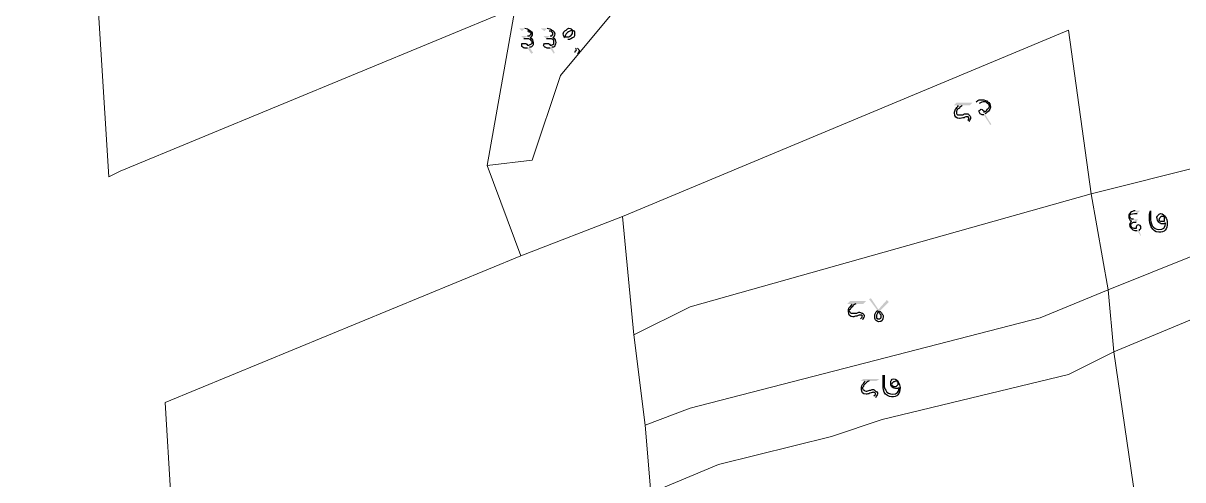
# Model space of a CAD drawing. Header units: inches. Extents: x -9985691 to 3643, y -3269800 to 4788.
# Drawn here: x -4982210 to -4981183, y -3259019 to -3258614 of the extents above; entities that cross this region are included whole.
import ezdxf

# ---------------------------------------------------------------- set-up
doc = ezdxf.new("R2010")
doc.units = ezdxf.units.IN
doc.header["$LTSCALE"] = 2
doc.header["$MEASUREMENT"] = 0
doc.layers.add('PDF_Geometry', color=7, linetype='CONTINUOUS')
doc.layers.add('PDF_Solid Fills', color=7, linetype='CONTINUOUS')

msp = doc.modelspace()

# ---------------------------------------------------------------- hatches: boundary and pattern name
at = {"layer": 'PDF_Solid Fills', "transparency": 33554559}
h = msp.add_hatch(color=256, dxfattribs=at)
h.paths.add_polyline_path([(-4981768.6, -3258621.3), (-4981771.1, -3258618.8), (-4981766.1, -3258618.8)], flags=0)
h.paths.add_polyline_path([(-4981761.9, -3258635.5), (-4981758.6, -3258640.5), (-4981760.3, -3258641.3), (-4981763.6, -3258636.3)], flags=0)
h.paths.add_polyline_path([(-4981766.9, -3258628), (-4981769.4, -3258625.5), (-4981763.6, -3258625.5)], flags=0)
h.paths.add_polyline_path([(-4981748.6, -3258621.3), (-4981751.9, -3258618.8), (-4981746.1, -3258618.8)], flags=0)
h.paths.add_polyline_path([(-4981741.9, -3258635.5), (-4981739.4, -3258640.5), (-4981740.3, -3258641.3), (-4981743.6, -3258636.3)], flags=0)
h.paths.add_polyline_path([(-4981746.9, -3258628), (-4981749.4, -3258625.5), (-4981743.6, -3258625.5)], flags=0)
h.paths.add_polyline_path([(-4981727.8, -3258628.8), (-4981719.4, -3258636.3)], flags=0)
h.paths.add_polyline_path([(-4981719.4, -3258641.3), (-4981721.9, -3258639.6)], flags=0)
h.paths.add_polyline_path([(-4981721.1, -3258636.3), (-4981730.3, -3258627.1)], flags=0)
h = msp.add_hatch(color=256, dxfattribs=at)
h.paths.add_polyline_path([(-4981381.9, -3258687.1), (-4981386.1, -3258687.1), (-4981383.6, -3258684.6), (-4981369.4, -3258684.6), (-4981371.9, -3258687.1), (-4981378.6, -3258687.1)], flags=0)
h.paths.add_polyline_path([(-4981372.8, -3258701.3), (-4981373.6, -3258700.5)], flags=0)
h.paths.add_polyline_path([(-4981363.6, -3258685.5), (-4981366.1, -3258683.8)], flags=0)
h.paths.add_polyline_path([(-4981358.6, -3258694.6), (-4981352.8, -3258703.8), (-4981353.6, -3258704.6), (-4981359.4, -3258695.5)], flags=0)
h = msp.add_hatch(color=256, dxfattribs=at)
h.paths.add_polyline_path([(-4981223.6, -3258783), (-4981221.1, -3258780.5), (-4981225.3, -3258780.5)], flags=0)
h.paths.add_polyline_path([(-4981223.6, -3258798), (-4981220.3, -3258803), (-4981220.3, -3258802.1), (-4981221.9, -3258798)], flags=0)
h.paths.add_polyline_path([(-4981224.4, -3258790.5), (-4981222.8, -3258788), (-4981226.9, -3258788)], flags=0)
h.paths.add_polyline_path([(-4981211.9, -3258780.5), (-4981211.9, -3258780.5)], flags=0)
h.paths.add_polyline_path([(-4981198.6, -3258791.3), (-4981198.6, -3258791.3)], flags=0)
h = msp.add_hatch(color=256, dxfattribs=at)
h.paths.add_polyline_path([(-4981476.1, -3258863), (-4981480.3, -3258863), (-4981477.8, -3258860.5), (-4981463.6, -3258860.5), (-4981466.1, -3258863), (-4981472.8, -3258863)], flags=0)
h.paths.add_polyline_path([(-4981466.9, -3258877.1), (-4981468.6, -3258876.3)], flags=0)
h.paths.add_polyline_path([(-4981453.6, -3258868.8), (-4981461.1, -3258858.8), (-4981459.4, -3258858), (-4981452.8, -3258868), (-4981445.3, -3258859.6), (-4981443.6, -3258861.3), (-4981451.9, -3258869.6)], flags=0)
h = msp.add_hatch(color=256, dxfattribs=at)
h.paths.add_polyline_path([(-4981464.4, -3258931.3), (-4981468.6, -3258931.3), (-4981466.1, -3258929.6), (-4981451.9, -3258929.6), (-4981454.4, -3258931.3), (-4981461.1, -3258931.3)], flags=0)
h.paths.add_polyline_path([(-4981455.3, -3258946.3), (-4981456.9, -3258944.6)], flags=0)
h.paths.add_polyline_path([(-4981448.6, -3258926.3), (-4981447.8, -3258926.3)], flags=0)
h.paths.add_polyline_path([(-4981434.4, -3258937.1), (-4981434.4, -3258937.1)], flags=0)

# ---------------------------------------------------------------- linework, layer by layer
at = {"layer": 'PDF_Geometry', "lineweight": 9}
for points in [[(-4982184.4, -3258020.5), (-4982159.4, -3258350.5), (-4982134.4, -3258750.5), (-4982124.4, -3258745.5), (-4981774.4, -3258600.5), (-4981799.4, -3258740.5), (-4981769.4, -3258820.5), (-4982084.4, -3258950.5), (-4982069.4, -3259200.5), (-4982084.4, -3259210.5), (-4982229.4, -3259310.5), (-4982304.4, -3259440.5), (-4982309.4, -3259345.5), (-4982309.4, -3259180.5), (-4982339.4, -3258755.5), (-4982359.4, -3258380.5), (-4982379.4, -3258030.5), (-4982464.4, -3257705.5), (-4982254.4, -3257625.5)], [(-4982184.4, -3258020.5), (-4982159.4, -3258350.5), (-4982134.4, -3258750.5), (-4982124.4, -3258745.5), (-4981774.4, -3258600.5), (-4981799.4, -3258740.5), (-4981769.4, -3258820.5), (-4982084.4, -3258950.5), (-4982069.4, -3259200.5), (-4982084.4, -3259210.5), (-4982229.4, -3259310.5), (-4982304.4, -3259440.5), (-4982309.4, -3259345.5), (-4982309.4, -3259180.5), (-4982339.4, -3258755.5), (-4982359.4, -3258380.5), (-4982379.4, -3258030.5), (-4982464.4, -3257705.5), (-4982254.4, -3257625.5)], [(-4981724.4, -3258335.5), (-4981774.4, -3258600.5), (-4982124.4, -3258745.5), (-4982134.4, -3258750.5), (-4982159.4, -3258350.5), (-4981739.4, -3258225.5)], [(-4981724.4, -3258335.5), (-4981774.4, -3258600.5), (-4982124.4, -3258745.5), (-4982134.4, -3258750.5), (-4982159.4, -3258350.5), (-4981739.4, -3258225.5)], [(-4981799.4, -3258740.5), (-4981774.4, -3258600.5), (-4981699.4, -3258570.5), (-4981584.4, -3258525.5), (-4981684.4, -3258600.5), (-4981734.4, -3258660.5), (-4981759.4, -3258735.5)], [(-4981799.4, -3258740.5), (-4981774.4, -3258600.5), (-4981699.4, -3258570.5), (-4981584.4, -3258525.5), (-4981684.4, -3258600.5), (-4981734.4, -3258660.5), (-4981759.4, -3258735.5)], [(-4980744.4, -3258670.5), (-4980809.4, -3258690.5), (-4981014.4, -3258775.5), (-4981034.4, -3258780.5), (-4981099.4, -3258790.5), (-4981124.4, -3258855.5), (-4981244.4, -3258905.5), (-4981249.4, -3258850.5), (-4981174.4, -3258820.5), (-4981164.4, -3258740.5), (-4981064.4, -3258730.5), (-4980889.4, -3258640.5), (-4980794.4, -3258610.5), (-4980754.4, -3258595.5)], [(-4980744.4, -3258670.5), (-4980809.4, -3258690.5), (-4981014.4, -3258775.5), (-4981034.4, -3258780.5), (-4981099.4, -3258790.5), (-4981124.4, -3258855.5), (-4981244.4, -3258905.5), (-4981249.4, -3258850.5), (-4981174.4, -3258820.5), (-4981164.4, -3258740.5), (-4981064.4, -3258730.5), (-4980889.4, -3258640.5), (-4980794.4, -3258610.5), (-4980754.4, -3258595.5)], [(-4981264.4, -3258765.5), (-4981619.4, -3258865.5), (-4981669.4, -3258890.5), (-4981679.4, -3258785.5), (-4981284.4, -3258620.5)], [(-4981264.4, -3258765.5), (-4981619.4, -3258865.5), (-4981669.4, -3258890.5), (-4981679.4, -3258785.5), (-4981284.4, -3258620.5)], [(-4981249.4, -3258850.5), (-4981264.4, -3258765.5), (-4981164.4, -3258740.5), (-4981174.4, -3258820.5)], [(-4981249.4, -3258850.5), (-4981264.4, -3258765.5), (-4981164.4, -3258740.5), (-4981174.4, -3258820.5)], [(-4981249.4, -3258850.5), (-4981309.4, -3258875.5), (-4981619.4, -3258955.5), (-4981659.4, -3258970.5), (-4981669.4, -3258890.5), (-4981619.4, -3258865.5), (-4981264.4, -3258765.5)], [(-4981249.4, -3258850.5), (-4981309.4, -3258875.5), (-4981619.4, -3258955.5), (-4981659.4, -3258970.5), (-4981669.4, -3258890.5), (-4981619.4, -3258865.5), (-4981264.4, -3258765.5)], [(-4981669.4, -3258890.5), (-4981659.4, -3258970.5), (-4981654.4, -3259030.5), (-4981769.4, -3259075.5), (-4982064.4, -3259275.5), (-4982069.4, -3259200.5), (-4982084.4, -3258950.5), (-4981769.4, -3258820.5), (-4981679.4, -3258785.5)], [(-4981669.4, -3258890.5), (-4981659.4, -3258970.5), (-4981654.4, -3259030.5), (-4981769.4, -3259075.5), (-4982064.4, -3259275.5), (-4982069.4, -3259200.5), (-4982084.4, -3258950.5), (-4981769.4, -3258820.5), (-4981679.4, -3258785.5)], [(-4981244.4, -3258905.5), (-4981284.4, -3258925.5), (-4981449.4, -3258965.5), (-4981494.4, -3258980.5), (-4981594.4, -3259005.5), (-4981654.4, -3259030.5), (-4981659.4, -3258970.5), (-4981619.4, -3258955.5), (-4981309.4, -3258875.5), (-4981249.4, -3258850.5)], [(-4981244.4, -3258905.5), (-4981284.4, -3258925.5), (-4981449.4, -3258965.5), (-4981494.4, -3258980.5), (-4981594.4, -3259005.5), (-4981654.4, -3259030.5), (-4981659.4, -3258970.5), (-4981619.4, -3258955.5), (-4981309.4, -3258875.5), (-4981249.4, -3258850.5)], [(-4981219.4, -3259075.5), (-4981454.4, -3259180.5), (-4981629.4, -3259260.5), (-4981639.4, -3259165.5), (-4981654.4, -3259030.5), (-4981594.4, -3259005.5), (-4981494.4, -3258980.5), (-4981449.4, -3258965.5), (-4981284.4, -3258925.5), (-4981244.4, -3258905.5)], [(-4981219.4, -3259075.5), (-4981454.4, -3259180.5), (-4981629.4, -3259260.5), (-4981639.4, -3259165.5), (-4981654.4, -3259030.5), (-4981594.4, -3259005.5), (-4981494.4, -3258980.5), (-4981449.4, -3258965.5), (-4981284.4, -3258925.5), (-4981244.4, -3258905.5)], [(-4981219.4, -3259075.5), (-4981454.4, -3259180.5), (-4981629.4, -3259260.5), (-4981639.4, -3259165.5), (-4981654.4, -3259030.5), (-4981594.4, -3259005.5), (-4981494.4, -3258980.5), (-4981449.4, -3258965.5), (-4981284.4, -3258925.5), (-4981244.4, -3258905.5)], [(-4981219.4, -3259075.5), (-4981454.4, -3259180.5), (-4981629.4, -3259260.5), (-4981639.4, -3259165.5), (-4981654.4, -3259030.5), (-4981594.4, -3259005.5), (-4981494.4, -3258980.5), (-4981449.4, -3258965.5), (-4981284.4, -3258925.5), (-4981244.4, -3258905.5)]]:
    msp.add_lwpolyline(points, close=True, dxfattribs=at)
for points in [[(-4980794.4, -3258610.5), (-4980889.4, -3258640.5), (-4981064.4, -3258730.5), (-4981164.4, -3258740.5), (-4981264.4, -3258765.5), (-4981284.4, -3258620.5), (-4981679.4, -3258785.5), (-4981769.4, -3258820.5), (-4981799.4, -3258740.5), (-4981759.4, -3258735.5), (-4981734.4, -3258660.5), (-4981684.4, -3258600.5)], [(-4980794.4, -3258610.5), (-4980889.4, -3258640.5), (-4981064.4, -3258730.5), (-4981164.4, -3258740.5), (-4981264.4, -3258765.5), (-4981284.4, -3258620.5), (-4981679.4, -3258785.5), (-4981769.4, -3258820.5), (-4981799.4, -3258740.5), (-4981759.4, -3258735.5), (-4981734.4, -3258660.5), (-4981684.4, -3258600.5)], [(-4981154.4, -3259480.5), (-4981219.4, -3259075.5), (-4981244.4, -3258905.5), (-4981124.4, -3258855.5)], [(-4981154.4, -3259480.5), (-4981219.4, -3259075.5), (-4981244.4, -3258905.5), (-4981124.4, -3258855.5)], [(-4981154.4, -3259480.5), (-4981219.4, -3259075.5), (-4981244.4, -3258905.5), (-4981124.4, -3258855.5)], [(-4981154.4, -3259480.5), (-4981219.4, -3259075.5), (-4981244.4, -3258905.5), (-4981124.4, -3258855.5)]]:
    msp.add_lwpolyline(points, dxfattribs=at)
at = {"layer": 'PDF_Geometry', "lineweight": 25}
for points in [[(-4981766.1, -3258618.8), (-4981764.4, -3258618.8), (-4981762.8, -3258619.6), (-4981761.9, -3258620.5)], [(-4981761.9, -3258622.1), (-4981761.9, -3258621.3), (-4981762.8, -3258621.3), (-4981763.6, -3258621.3)], [(-4981763.6, -3258625.5), (-4981762.8, -3258625.5), (-4981762.8, -3258625.5), (-4981761.9, -3258625.5)], [(-4981761.9, -3258620.5), (-4981760.3, -3258621.3), (-4981759.4, -3258622.1), (-4981759.4, -3258623.8)], [(-4981760.3, -3258623.8), (-4981760.3, -3258623), (-4981761.1, -3258622.1), (-4981761.9, -3258622.1)], [(-4981761.9, -3258625.5), (-4981761.1, -3258624.6), (-4981760.3, -3258623.8), (-4981760.3, -3258623.8)], [(-4981759.4, -3258623.8), (-4981759.4, -3258625.5), (-4981760.3, -3258626.3), (-4981761.1, -3258627.1)], [(-4981761.1, -3258627.1), (-4981759.4, -3258628), (-4981758.6, -3258629.6), (-4981758.6, -3258631.3)], [(-4981746.1, -3258618.8), (-4981744.4, -3258618.8), (-4981742.8, -3258619.6), (-4981741.9, -3258620.5)], [(-4981741.9, -3258622.1), (-4981741.9, -3258621.3), (-4981742.8, -3258621.3), (-4981744.4, -3258621.3)], [(-4981743.6, -3258625.5), (-4981743.6, -3258625.5), (-4981742.8, -3258625.5), (-4981741.9, -3258625.5)], [(-4981741.9, -3258620.5), (-4981740.3, -3258621.3), (-4981739.4, -3258622.1), (-4981739.4, -3258623.8)], [(-4981741.1, -3258623.8), (-4981741.1, -3258623), (-4981741.1, -3258622.1), (-4981741.9, -3258622.1)], [(-4981741.9, -3258625.5), (-4981741.1, -3258624.6), (-4981741.1, -3258623.8), (-4981741.1, -3258623.8)], [(-4981739.4, -3258623.8), (-4981739.4, -3258625.5), (-4981740.3, -3258626.3), (-4981741.1, -3258627.1)], [(-4981741.1, -3258627.1), (-4981739.4, -3258628), (-4981738.6, -3258629.6), (-4981738.6, -3258631.3)], [(-4981731.9, -3258623.8), (-4981731.9, -3258622.1), (-4981731.1, -3258621.3), (-4981729.4, -3258620.5)], [(-4981730.3, -3258627.1), (-4981731.1, -3258626.3), (-4981731.9, -3258625.5), (-4981731.9, -3258623.8)], [(-4981729.4, -3258623.8), (-4981729.4, -3258624.6), (-4981730.3, -3258625.5), (-4981730.3, -3258625.5)], [(-4981730.3, -3258625.5), (-4981730.3, -3258625.5), (-4981730.3, -3258626.3), (-4981729.4, -3258626.3)], [(-4981729.4, -3258620.5), (-4981728.6, -3258619.6), (-4981727.8, -3258618.8), (-4981726.9, -3258618.8)], [(-4981726.1, -3258621.3), (-4981727.8, -3258622.1), (-4981728.6, -3258623), (-4981729.4, -3258623.8)], [(-4981729.4, -3258626.3), (-4981729.4, -3258626.3), (-4981729.4, -3258626.3), (-4981728.6, -3258626.3)], [(-4981728.6, -3258626.3), (-4981727.8, -3258626.3), (-4981727.8, -3258626.3), (-4981726.9, -3258626.3)], [(-4981726.9, -3258618.8), (-4981725.3, -3258618.8), (-4981724.4, -3258619.6), (-4981723.6, -3258620.5)], [(-4981726.9, -3258626.3), (-4981726.1, -3258625.5), (-4981726.1, -3258625.5), (-4981725.3, -3258625.5)], [(-4981724.4, -3258620.5), (-4981725.3, -3258620.5), (-4981726.1, -3258621.3), (-4981726.1, -3258621.3)], [(-4981725.3, -3258625.5), (-4981723.6, -3258623.8), (-4981723.6, -3258623), (-4981723.6, -3258622.1)], [(-4981721.9, -3258623.8), (-4981721.9, -3258626.3), (-4981722.8, -3258627.1), (-4981725.3, -3258628)], [(-4981723.6, -3258622.1), (-4981723.6, -3258621.3), (-4981723.6, -3258620.5), (-4981724.4, -3258620.5)], [(-4981723.6, -3258620.5), (-4981721.9, -3258621.3), (-4981721.9, -3258622.1), (-4981721.9, -3258623.8)], [(-4981768.6, -3258633.8), (-4981768.6, -3258633), (-4981768.6, -3258633), (-4981768.6, -3258632.1)], [(-4981768.6, -3258632.1), (-4981767.8, -3258632.1), (-4981767.8, -3258632.1), (-4981766.9, -3258632.1)], [(-4981767.8, -3258635.5), (-4981768.6, -3258635.5), (-4981768.6, -3258634.6), (-4981768.6, -3258633.8)], [(-4981765.3, -3258636.3), (-4981766.1, -3258636.3), (-4981766.9, -3258636.3), (-4981767.8, -3258635.5)], [(-4981765.3, -3258628), (-4981766.1, -3258628), (-4981766.1, -3258628), (-4981766.9, -3258628)], [(-4981766.9, -3258632.1), (-4981765.3, -3258632.1), (-4981764.4, -3258632.1), (-4981763.6, -3258633.8)], [(-4981764.4, -3258628), (-4981764.4, -3258628), (-4981765.3, -3258628), (-4981765.3, -3258628)], [(-4981763.6, -3258636.3), (-4981764.4, -3258636.3), (-4981764.4, -3258636.3), (-4981765.3, -3258636.3)], [(-4981761.1, -3258628.8), (-4981761.9, -3258628), (-4981762.8, -3258628), (-4981764.4, -3258628)], [(-4981763.6, -3258633.8), (-4981762.8, -3258633.8), (-4981761.9, -3258633.8), (-4981761.1, -3258633)], [(-4981759.4, -3258634.6), (-4981760.3, -3258635.5), (-4981761.1, -3258635.5), (-4981761.9, -3258635.5)], [(-4981759.4, -3258631.3), (-4981759.4, -3258630.5), (-4981760.3, -3258628.8), (-4981761.1, -3258628.8)], [(-4981761.1, -3258633), (-4981760.3, -3258633), (-4981759.4, -3258632.1), (-4981759.4, -3258631.3)], [(-4981758.6, -3258631.3), (-4981758.6, -3258633), (-4981758.6, -3258633.8), (-4981759.4, -3258634.6)], [(-4981749.4, -3258633.8), (-4981749.4, -3258633), (-4981748.6, -3258633), (-4981748.6, -3258632.1)], [(-4981747.8, -3258635.5), (-4981748.6, -3258635.5), (-4981749.4, -3258634.6), (-4981749.4, -3258633.8)], [(-4981748.6, -3258632.1), (-4981747.8, -3258632.1), (-4981747.8, -3258632.1), (-4981746.9, -3258632.1)], [(-4981746.1, -3258636.3), (-4981746.9, -3258636.3), (-4981746.9, -3258636.3), (-4981747.8, -3258635.5)], [(-4981745.3, -3258628), (-4981746.1, -3258628), (-4981746.9, -3258628), (-4981746.9, -3258628)], [(-4981746.9, -3258632.1), (-4981745.3, -3258632.1), (-4981744.4, -3258632.1), (-4981743.6, -3258633.8)], [(-4981743.6, -3258636.3), (-4981744.4, -3258636.3), (-4981745.3, -3258636.3), (-4981746.1, -3258636.3)], [(-4981744.4, -3258628), (-4981744.4, -3258628), (-4981745.3, -3258628), (-4981745.3, -3258628)], [(-4981741.1, -3258628.8), (-4981741.9, -3258628), (-4981742.8, -3258628), (-4981744.4, -3258628)], [(-4981743.6, -3258633.8), (-4981742.8, -3258633.8), (-4981741.9, -3258633.8), (-4981741.1, -3258633)], [(-4981739.4, -3258634.6), (-4981740.3, -3258635.5), (-4981741.1, -3258635.5), (-4981741.9, -3258635.5)], [(-4981740.3, -3258631.3), (-4981740.3, -3258630.5), (-4981740.3, -3258628.8), (-4981741.1, -3258628.8)], [(-4981741.1, -3258633), (-4981740.3, -3258633), (-4981740.3, -3258632.1), (-4981740.3, -3258631.3)], [(-4981738.6, -3258631.3), (-4981738.6, -3258633), (-4981739.4, -3258633.8), (-4981739.4, -3258634.6)], [(-4981725.3, -3258628), (-4981726.1, -3258628.8), (-4981726.9, -3258628.8), (-4981727.8, -3258628.8)], [(-4981720.3, -3258638), (-4981720.3, -3258637.1), (-4981720.3, -3258637.1), (-4981721.1, -3258636.3)], [(-4981719.4, -3258636.3), (-4981718.6, -3258637.1), (-4981717.8, -3258638), (-4981717.8, -3258638.8)], [(-4981721.9, -3258639.6), (-4981721.9, -3258639.6), (-4981721.1, -3258639.6), (-4981721.1, -3258638.8)], [(-4981721.1, -3258638.8), (-4981720.3, -3258638.8), (-4981720.3, -3258638), (-4981720.3, -3258638)], [(-4981717.8, -3258638.8), (-4981717.8, -3258639.6), (-4981718.6, -3258640.5), (-4981719.4, -3258641.3)], [(-4981384.4, -3258690.5), (-4981383.6, -3258689.6), (-4981382.8, -3258688.8), (-4981381.9, -3258687.1)], [(-4981378.6, -3258687.1), (-4981379.4, -3258688), (-4981381.1, -3258688.8), (-4981381.1, -3258689.6)], [(-4981366.1, -3258683.8), (-4981364.4, -3258682.1), (-4981362.8, -3258682.1), (-4981361.1, -3258682.1)], [(-4981358.6, -3258683.8), (-4981360.3, -3258683.8), (-4981361.9, -3258684.6), (-4981363.6, -3258685.5)], [(-4981361.1, -3258682.1), (-4981358.6, -3258682.1), (-4981356.9, -3258683), (-4981356.1, -3258683.8)], [(-4981356.1, -3258685.5), (-4981356.9, -3258684.6), (-4981357.8, -3258683.8), (-4981358.6, -3258683.8)], [(-4981356.1, -3258683.8), (-4981354.4, -3258684.6), (-4981353.6, -3258686.3), (-4981353.6, -3258688.8)], [(-4981354.4, -3258688), (-4981354.4, -3258686.3), (-4981355.3, -3258685.5), (-4981356.1, -3258685.5)], [(-4981356.1, -3258690.5), (-4981355.3, -3258689.6), (-4981354.4, -3258688.8), (-4981354.4, -3258688)], [(-4981353.6, -3258688.8), (-4981353.6, -3258689.6), (-4981354.4, -3258691.3), (-4981355.3, -3258692.1)], [(-4981385.3, -3258693.8), (-4981385.3, -3258693), (-4981385.3, -3258691.3), (-4981384.4, -3258690.5)], [(-4981381.1, -3258698.8), (-4981383.6, -3258698.8), (-4981385.3, -3258697.1), (-4981385.3, -3258693.8)], [(-4981381.1, -3258689.6), (-4981382.8, -3258690.5), (-4981383.6, -3258691.3), (-4981383.6, -3258692.1)], [(-4981383.6, -3258692.1), (-4981383.6, -3258692.1), (-4981383.6, -3258693), (-4981383.6, -3258693)], [(-4981383.6, -3258693), (-4981383.6, -3258693.8), (-4981383.6, -3258694.6), (-4981382.8, -3258695.5)], [(-4981382.8, -3258695.5), (-4981382.8, -3258695.5), (-4981381.9, -3258695.5), (-4981380.3, -3258695.5)], [(-4981376.9, -3258698), (-4981378.6, -3258698), (-4981380.3, -3258698.8), (-4981381.1, -3258698.8)], [(-4981380.3, -3258695.5), (-4981380.3, -3258695.5), (-4981379.4, -3258695.5), (-4981377.8, -3258695.5)], [(-4981377.8, -3258695.5), (-4981376.9, -3258694.6), (-4981376.1, -3258694.6), (-4981375.3, -3258694.6)], [(-4981374.4, -3258697.1), (-4981374.4, -3258697.1), (-4981376.1, -3258697.1), (-4981376.9, -3258698)], [(-4981375.3, -3258694.6), (-4981374.4, -3258694.6), (-4981372.8, -3258694.6), (-4981372.8, -3258695.5)], [(-4981372.8, -3258698), (-4981372.8, -3258697.1), (-4981373.6, -3258697.1), (-4981374.4, -3258697.1)], [(-4981373.6, -3258700.5), (-4981372.8, -3258699.6), (-4981372.8, -3258698.8), (-4981372.8, -3258698)], [(-4981372.8, -3258695.5), (-4981371.9, -3258696.3), (-4981371.1, -3258697.1), (-4981371.1, -3258698)], [(-4981371.1, -3258698), (-4981371.1, -3258698.8), (-4981371.1, -3258698.8), (-4981371.9, -3258699.6)], [(-4981363.6, -3258692.1), (-4981363.6, -3258692.1), (-4981363.6, -3258691.3), (-4981362.8, -3258691.3)], [(-4981362.8, -3258694.6), (-4981362.8, -3258693.8), (-4981363.6, -3258693), (-4981363.6, -3258692.1)], [(-4981362.8, -3258691.3), (-4981362.8, -3258690.5), (-4981361.9, -3258690.5), (-4981361.9, -3258690.5)], [(-4981360.3, -3258695.5), (-4981361.1, -3258695.5), (-4981361.9, -3258694.6), (-4981362.8, -3258694.6)], [(-4981361.9, -3258690.5), (-4981361.1, -3258690.5), (-4981360.3, -3258690.5), (-4981360.3, -3258691.3)], [(-4981360.3, -3258691.3), (-4981359.4, -3258691.3), (-4981359.4, -3258692.1), (-4981359.4, -3258693)], [(-4981359.4, -3258695.5), (-4981359.4, -3258695.5), (-4981359.4, -3258695.5), (-4981360.3, -3258695.5)], [(-4981359.4, -3258693), (-4981357.8, -3258692.1), (-4981356.9, -3258692.1), (-4981356.1, -3258690.5)], [(-4981355.3, -3258692.1), (-4981356.1, -3258693), (-4981356.9, -3258693.8), (-4981358.6, -3258694.6)], [(-4981371.9, -3258699.6), (-4981371.9, -3258700.5), (-4981371.9, -3258700.5), (-4981372.8, -3258701.3)], [(-4981225.3, -3258780.5), (-4981226.9, -3258780.5), (-4981228.6, -3258781.3), (-4981229.4, -3258782.1)], [(-4981212.8, -3258786.3), (-4981212.8, -3258784.6), (-4981212.8, -3258783), (-4981211.9, -3258780.5)], [(-4981211.9, -3258780.5), (-4981211.9, -3258781.3), (-4981211.9, -3258782.1), (-4981211.9, -3258783.8)], [(-4981229.4, -3258782.1), (-4981230.3, -3258783), (-4981231.1, -3258783.8), (-4981231.1, -3258785.5)], [(-4981231.1, -3258785.5), (-4981231.1, -3258786.3), (-4981231.1, -3258787.1), (-4981230.3, -3258788)], [(-4981230.3, -3258785.5), (-4981230.3, -3258783.8), (-4981228.6, -3258783), (-4981226.1, -3258783)], [(-4981229.4, -3258787.1), (-4981229.4, -3258786.3), (-4981230.3, -3258786.3), (-4981230.3, -3258785.5)], [(-4981230.3, -3258788), (-4981230.3, -3258788.8), (-4981229.4, -3258789.6), (-4981228.6, -3258789.6)], [(-4981229.4, -3258791.3), (-4981230.3, -3258791.3), (-4981230.3, -3258792.1), (-4981230.3, -3258793)], [(-4981226.9, -3258788), (-4981227.8, -3258788), (-4981228.6, -3258788), (-4981229.4, -3258787.1)], [(-4981228.6, -3258789.6), (-4981229.4, -3258789.6), (-4981229.4, -3258790.5), (-4981229.4, -3258791.3)], [(-4981229.4, -3258793), (-4981228.6, -3258792.1), (-4981228.6, -3258791.3), (-4981227.8, -3258791.3)], [(-4981227.8, -3258791.3), (-4981227.8, -3258790.5), (-4981226.1, -3258790.5), (-4981224.4, -3258790.5)], [(-4981226.1, -3258783), (-4981226.1, -3258783), (-4981225.3, -3258783), (-4981225.3, -3258783)], [(-4981225.3, -3258783), (-4981224.4, -3258783), (-4981223.6, -3258783), (-4981223.6, -3258783)], [(-4981211.1, -3258794.6), (-4981211.9, -3258793), (-4981212.8, -3258789.6), (-4981212.8, -3258786.3)], [(-4981211.9, -3258783.8), (-4981211.9, -3258784.6), (-4981211.9, -3258785.5), (-4981211.9, -3258786.3)], [(-4981211.9, -3258786.3), (-4981211.9, -3258789.6), (-4981211.1, -3258791.3), (-4981210.3, -3258793.8)], [(-4981206.1, -3258786.3), (-4981206.1, -3258785.5), (-4981205.3, -3258784.6), (-4981205.3, -3258784.6)], [(-4981204.4, -3258790.5), (-4981205.3, -3258789.6), (-4981206.1, -3258788), (-4981206.1, -3258786.3)], [(-4981205.3, -3258784.6), (-4981204.4, -3258783.8), (-4981203.6, -3258783), (-4981202.8, -3258783)], [(-4981202.8, -3258786.3), (-4981203.6, -3258787.1), (-4981204.4, -3258788), (-4981204.4, -3258788)], [(-4981204.4, -3258788), (-4981204.4, -3258789.6), (-4981203.6, -3258789.6), (-4981201.9, -3258789.6)], [(-4981201.1, -3258792.1), (-4981202.8, -3258792.1), (-4981203.6, -3258791.3), (-4981204.4, -3258790.5)], [(-4981196.9, -3258791.3), (-4981196.9, -3258797.1), (-4981199.4, -3258799.6), (-4981204.4, -3258799.6)], [(-4981204.4, -3258797.1), (-4981200.3, -3258797.1), (-4981198.6, -3258795.5), (-4981198.6, -3258791.3)], [(-4981202.8, -3258783), (-4981201.1, -3258783), (-4981199.4, -3258784.6), (-4981198.6, -3258786.3)], [(-4981201.1, -3258785.5), (-4981201.9, -3258785.5), (-4981201.9, -3258785.5), (-4981202.8, -3258786.3)], [(-4981201.9, -3258789.6), (-4981201.1, -3258789.6), (-4981200.3, -3258789.6), (-4981199.4, -3258789.6)], [(-4981199.4, -3258786.3), (-4981200.3, -3258785.5), (-4981200.3, -3258785.5), (-4981201.1, -3258785.5)], [(-4981198.6, -3258791.3), (-4981198.6, -3258791.3), (-4981200.3, -3258792.1), (-4981201.1, -3258792.1)], [(-4981199.4, -3258787.1), (-4981199.4, -3258787.1), (-4981199.4, -3258786.3), (-4981199.4, -3258786.3)], [(-4981199.4, -3258789.6), (-4981199.4, -3258788.8), (-4981199.4, -3258788), (-4981199.4, -3258787.1)], [(-4981198.6, -3258786.3), (-4981197.8, -3258787.1), (-4981196.9, -3258789.6), (-4981196.9, -3258791.3)], [(-4981230.3, -3258793), (-4981230.3, -3258794.6), (-4981229.4, -3258795.5), (-4981228.6, -3258796.3)], [(-4981228.6, -3258794.6), (-4981229.4, -3258793.8), (-4981229.4, -3258793.8), (-4981229.4, -3258793)], [(-4981228.6, -3258795.5), (-4981228.6, -3258794.6), (-4981228.6, -3258794.6), (-4981228.6, -3258794.6)], [(-4981225.3, -3258796.3), (-4981226.9, -3258796.3), (-4981227.8, -3258795.5), (-4981228.6, -3258795.5)], [(-4981228.6, -3258796.3), (-4981226.9, -3258798), (-4981226.1, -3258798), (-4981224.4, -3258798)], [(-4981224.4, -3258796.3), (-4981224.4, -3258796.3), (-4981224.4, -3258796.3), (-4981225.3, -3258796.3)], [(-4981222.8, -3258793), (-4981223.6, -3258793), (-4981224.4, -3258793.8), (-4981224.4, -3258794.6)], [(-4981224.4, -3258794.6), (-4981224.4, -3258795.5), (-4981224.4, -3258795.5), (-4981224.4, -3258795.5)], [(-4981224.4, -3258795.5), (-4981224.4, -3258796.3), (-4981224.4, -3258796.3), (-4981224.4, -3258796.3)], [(-4981224.4, -3258798), (-4981223.6, -3258798), (-4981223.6, -3258798), (-4981223.6, -3258798)], [(-4981220.3, -3258795.5), (-4981220.3, -3258793.8), (-4981221.1, -3258793), (-4981222.8, -3258793)], [(-4981221.9, -3258798), (-4981221.9, -3258798), (-4981221.1, -3258797.1), (-4981221.1, -3258797.1)], [(-4981221.1, -3258797.1), (-4981220.3, -3258796.3), (-4981220.3, -3258796.3), (-4981220.3, -3258795.5)], [(-4981204.4, -3258799.6), (-4981207.8, -3258799.6), (-4981209.4, -3258798), (-4981211.1, -3258794.6)], [(-4981210.3, -3258793.8), (-4981208.6, -3258795.5), (-4981206.9, -3258797.1), (-4981204.4, -3258797.1)], [(-4981478.6, -3258866.3), (-4981477.8, -3258865.5), (-4981476.9, -3258864.6), (-4981476.1, -3258863)], [(-4981472.8, -3258863), (-4981474.4, -3258863.8), (-4981475.3, -3258864.6), (-4981476.1, -3258865.5)], [(-4981479.4, -3258869.6), (-4981479.4, -3258868.8), (-4981479.4, -3258867.1), (-4981478.6, -3258866.3)], [(-4981475.3, -3258874.6), (-4981477.8, -3258874.6), (-4981479.4, -3258873), (-4981479.4, -3258869.6)], [(-4981477.8, -3258868), (-4981478.6, -3258868), (-4981478.6, -3258868.8), (-4981478.6, -3258868.8)], [(-4981478.6, -3258868.8), (-4981478.6, -3258870.5), (-4981477.8, -3258870.5), (-4981476.9, -3258871.3)], [(-4981476.1, -3258865.5), (-4981476.9, -3258866.3), (-4981477.8, -3258867.1), (-4981477.8, -3258868)], [(-4981476.9, -3258871.3), (-4981476.9, -3258871.3), (-4981476.1, -3258871.3), (-4981475.3, -3258871.3)], [(-4981475.3, -3258871.3), (-4981474.4, -3258871.3), (-4981473.6, -3258871.3), (-4981471.9, -3258871.3)], [(-4981471.9, -3258871.3), (-4981471.1, -3258870.5), (-4981470.3, -3258870.5), (-4981469.4, -3258870.5)], [(-4981468.6, -3258873), (-4981469.4, -3258873), (-4981470.3, -3258873), (-4981471.9, -3258873.8)], [(-4981469.4, -3258870.5), (-4981468.6, -3258870.5), (-4981467.8, -3258871.3), (-4981466.9, -3258871.3)], [(-4981466.9, -3258873.8), (-4981466.9, -3258873), (-4981467.8, -3258873), (-4981468.6, -3258873)], [(-4981466.9, -3258871.3), (-4981466.1, -3258872.1), (-4981465.3, -3258873), (-4981465.3, -3258873.8)], [(-4981456.1, -3258873.8), (-4981456.1, -3258872.1), (-4981455.3, -3258870.5), (-4981453.6, -3258868.8)], [(-4981453.6, -3258871.3), (-4981453.6, -3258871.3), (-4981454.4, -3258872.1), (-4981454.4, -3258873)], [(-4981454.4, -3258873), (-4981454.4, -3258873), (-4981454.4, -3258873.8), (-4981454.4, -3258873.8)], [(-4981452.8, -3258869.6), (-4981452.8, -3258870.5), (-4981453.6, -3258870.5), (-4981453.6, -3258871.3)], [(-4981451.9, -3258871.3), (-4981451.9, -3258870.5), (-4981451.9, -3258870.5), (-4981452.8, -3258869.6)], [(-4981451.9, -3258869.6), (-4981451.1, -3258869.6), (-4981450.3, -3258870.5), (-4981449.4, -3258872.1)], [(-4981451.1, -3258872.1), (-4981451.1, -3258872.1), (-4981451.1, -3258871.3), (-4981451.9, -3258871.3)], [(-4981450.3, -3258873.8), (-4981450.3, -3258873), (-4981450.3, -3258873), (-4981451.1, -3258872.1)], [(-4981449.4, -3258872.1), (-4981448.6, -3258873), (-4981448.6, -3258873.8), (-4981448.6, -3258874.6)], [(-4981471.9, -3258873.8), (-4981473.6, -3258873.8), (-4981474.4, -3258874.6), (-4981475.3, -3258874.6)], [(-4981468.6, -3258876.3), (-4981467.8, -3258875.5), (-4981466.9, -3258874.6), (-4981466.9, -3258873.8)], [(-4981466.1, -3258875.5), (-4981466.1, -3258876.3), (-4981466.9, -3258876.3), (-4981466.9, -3258877.1)], [(-4981465.3, -3258873.8), (-4981465.3, -3258874.6), (-4981466.1, -3258875.5), (-4981466.1, -3258875.5)], [(-4981455.3, -3258877.1), (-4981456.1, -3258876.3), (-4981456.1, -3258875.5), (-4981456.1, -3258873.8)], [(-4981452.8, -3258878.8), (-4981453.6, -3258878.8), (-4981454.4, -3258878), (-4981455.3, -3258877.1)], [(-4981454.4, -3258873.8), (-4981454.4, -3258874.6), (-4981454.4, -3258875.5), (-4981454.4, -3258875.5)], [(-4981454.4, -3258875.5), (-4981453.6, -3258876.3), (-4981452.8, -3258876.3), (-4981452.8, -3258876.3)], [(-4981452.8, -3258876.3), (-4981451.1, -3258876.3), (-4981450.3, -3258875.5), (-4981450.3, -3258874.6)], [(-4981448.6, -3258874.6), (-4981448.6, -3258877.1), (-4981449.4, -3258878.8), (-4981452.8, -3258878.8)], [(-4981450.3, -3258874.6), (-4981450.3, -3258874.6), (-4981450.3, -3258873.8), (-4981450.3, -3258873.8)], [(-4981467.8, -3258938.8), (-4981467.8, -3258937.1), (-4981467.8, -3258936.3), (-4981466.9, -3258934.6)], [(-4981466.9, -3258934.6), (-4981466.1, -3258933.8), (-4981465.3, -3258933), (-4981464.4, -3258931.3)], [(-4981464.4, -3258933.8), (-4981465.3, -3258934.6), (-4981466.1, -3258935.5), (-4981466.1, -3258936.3)], [(-4981461.1, -3258931.3), (-4981462.8, -3258932.1), (-4981463.6, -3258933), (-4981464.4, -3258933.8)], [(-4981448.6, -3258932.1), (-4981448.6, -3258930.5), (-4981448.6, -3258928.8), (-4981448.6, -3258926.3)], [(-4981447.8, -3258941.3), (-4981448.6, -3258938.8), (-4981448.6, -3258935.5), (-4981448.6, -3258932.1)], [(-4981447.8, -3258926.3), (-4981447.8, -3258927.1), (-4981447.8, -3258928), (-4981447.8, -3258929.6)], [(-4981447.8, -3258929.6), (-4981447.8, -3258931.3), (-4981447.8, -3258932.1), (-4981447.8, -3258933)], [(-4981447.8, -3258933), (-4981447.8, -3258935.5), (-4981447.8, -3258938), (-4981446.1, -3258939.6)], [(-4981441.9, -3258933), (-4981441.9, -3258931.3), (-4981441.9, -3258931.3), (-4981441.1, -3258930.5)], [(-4981441.1, -3258936.3), (-4981441.9, -3258935.5), (-4981441.9, -3258933.8), (-4981441.9, -3258933)], [(-4981441.1, -3258930.5), (-4981441.1, -3258929.6), (-4981440.3, -3258929.6), (-4981439.4, -3258929.6)], [(-4981439.4, -3258932.1), (-4981440.3, -3258933), (-4981441.1, -3258933.8), (-4981441.1, -3258934.6)], [(-4981441.1, -3258934.6), (-4981441.1, -3258935.5), (-4981439.4, -3258936.3), (-4981437.8, -3258936.3)], [(-4981439.4, -3258929.6), (-4981436.9, -3258929.6), (-4981436.1, -3258930.5), (-4981435.3, -3258932.1)], [(-4981436.9, -3258931.3), (-4981437.8, -3258931.3), (-4981438.6, -3258932.1), (-4981439.4, -3258932.1)], [(-4981436.1, -3258932.1), (-4981436.1, -3258931.3), (-4981436.9, -3258931.3), (-4981436.9, -3258931.3)], [(-4981435.3, -3258933.8), (-4981435.3, -3258933), (-4981435.3, -3258932.1), (-4981436.1, -3258932.1)], [(-4981436.1, -3258935.5), (-4981435.3, -3258934.6), (-4981435.3, -3258934.6), (-4981435.3, -3258933.8)], [(-4981435.3, -3258932.1), (-4981434.4, -3258933.8), (-4981433.6, -3258935.5), (-4981433.6, -3258937.1)], [(-4981463.6, -3258943), (-4981466.9, -3258943), (-4981467.8, -3258941.3), (-4981467.8, -3258938.8)], [(-4981466.1, -3258936.3), (-4981466.9, -3258937.1), (-4981466.9, -3258937.1), (-4981466.9, -3258938)], [(-4981466.9, -3258938), (-4981466.9, -3258938.8), (-4981466.1, -3258939.6), (-4981465.3, -3258939.6)], [(-4981465.3, -3258939.6), (-4981465.3, -3258939.6), (-4981464.4, -3258940.5), (-4981463.6, -3258940.5)], [(-4981463.6, -3258940.5), (-4981462.8, -3258940.5), (-4981461.9, -3258939.6), (-4981460.3, -3258939.6)], [(-4981460.3, -3258942.1), (-4981461.9, -3258943), (-4981462.8, -3258943), (-4981463.6, -3258943)], [(-4981460.3, -3258939.6), (-4981459.4, -3258939.6), (-4981458.6, -3258938.8), (-4981457.8, -3258938.8)], [(-4981456.9, -3258941.3), (-4981457.8, -3258941.3), (-4981458.6, -3258942.1), (-4981460.3, -3258942.1)], [(-4981457.8, -3258938.8), (-4981456.9, -3258938.8), (-4981456.1, -3258939.6), (-4981455.3, -3258940.5)], [(-4981455.3, -3258943), (-4981455.3, -3258942.1), (-4981456.1, -3258941.3), (-4981456.9, -3258941.3)], [(-4981456.9, -3258944.6), (-4981456.1, -3258943.8), (-4981455.3, -3258943), (-4981455.3, -3258943)], [(-4981455.3, -3258940.5), (-4981454.4, -3258940.5), (-4981453.6, -3258941.3), (-4981453.6, -3258943)], [(-4981454.4, -3258944.6), (-4981454.4, -3258944.6), (-4981455.3, -3258945.5), (-4981455.3, -3258946.3)], [(-4981453.6, -3258943), (-4981453.6, -3258943), (-4981454.4, -3258943.8), (-4981454.4, -3258944.6)], [(-4981441.1, -3258945.5), (-4981443.6, -3258945.5), (-4981446.1, -3258943.8), (-4981447.8, -3258941.3)], [(-4981446.1, -3258939.6), (-4981445.3, -3258942.1), (-4981442.8, -3258943), (-4981440.3, -3258943)], [(-4981437.8, -3258938), (-4981439.4, -3258938), (-4981440.3, -3258937.1), (-4981441.1, -3258936.3)], [(-4981433.6, -3258937.1), (-4981433.6, -3258943), (-4981436.1, -3258945.5), (-4981441.1, -3258945.5)], [(-4981440.3, -3258943), (-4981436.1, -3258943), (-4981434.4, -3258941.3), (-4981434.4, -3258937.1)], [(-4981437.8, -3258936.3), (-4981436.9, -3258936.3), (-4981436.9, -3258935.5), (-4981436.1, -3258935.5)], [(-4981434.4, -3258937.1), (-4981435.3, -3258938), (-4981436.1, -3258938), (-4981437.8, -3258938)]]:
    msp.add_open_spline(points, degree=3, dxfattribs=at)

doc.saveas('drawing.dxf')
